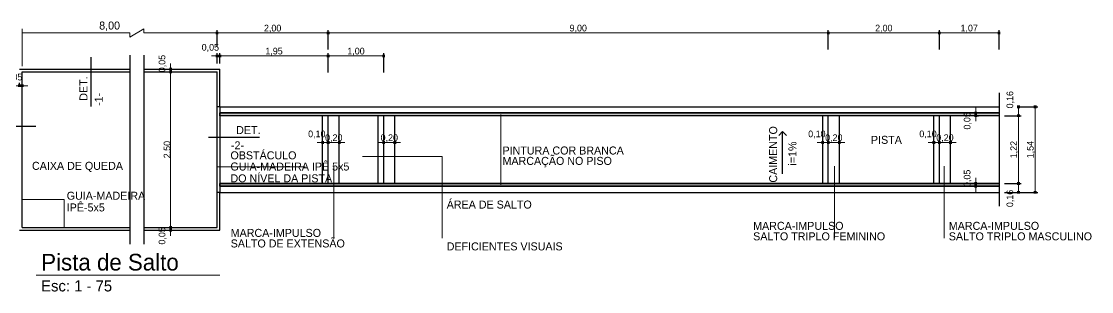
# Model space of a CAD drawing. Header units: millimetres. Extents: x 3006 to 6000, y 1661 to 3774.
# Drawn here: x 4131.86 to 4151.12, y 1936.05 to 1940.91 of the extents above; entities that cross this region are included whole.
import ezdxf
from ezdxf.enums import TextEntityAlignment as Align

# ---------------------------------------------------------------- set-up
doc = ezdxf.new("R2010")
doc.units = ezdxf.units.MM
doc.header["$LTSCALE"] = 10
doc.linetypes.add('TPP2', pattern=[1.6, 1, -0.2, 0, -0.2, 0, -0.2])
for name, color, linetype in [('ARQ-HTC-255', 255, 'Continuous'), ('ARQ-PIS', 11, 'Continuous'), ('ARQ-SMB', 9, 'Continuous'), ('ARQ-TXT-50', 2, 'Continuous'), ('Escrita', 34, 'Continuous')]:
    doc.layers.add(name, color=color, linetype=linetype)
doc.layers.add('COTAS', color=230, linetype='Continuous', lineweight=15)
doc.layers.add('Verde', color=7, linetype='Continuous', true_color=0x136734)
doc.styles.add('Texto Wilian', font='himalaya.ttf')
doc.dimstyles.new('Cota 1-75 Exter WMJ', dxfattribs={"dimtxt": 0.12, "dimasz": 0.05, "dimexe": 0.05, "dimexo": 0.1, "dimgap": 0.002, "dimtad": 1, "dimzin": 1, "dimtxsty": 'Texto Wilian', "dimblk": 'BOXFILLED', "dimcen": 2.5, "dimclrd": 230, "dimclre": 230, "dimclrt": 104, "dimazin": 0, "dimtfac": 1, "dimtix": 1, "dimtmove": 0, "dimatfit": 3, "dimfxl": 0.3, "dimfxlon": 1, "dimlwd": 20, "dimarcsym": 1})

# ---------------------------------------------------------------- blocks, each defined once
blk = doc.blocks.new('_BoxFilled')
at = {"color": 0, "linetype": 'ByBlock', "lineweight": -2}
blk.add_line((-0.5, 0), (-1, 0), dxfattribs=at)
at = {"color": 0, "linetype": 'ByBlock'}
blk.add_solid([(-0.5, 0.5), (0.5, 0.5), (-0.5, -0.5), (0.5, -0.5)], dxfattribs=at)
blk = doc.blocks.new('*D639')
at = {"layer": 'COTAS', "color": 230, "lineweight": -2, "transparency": 16777216}
for p, q in [((4134.542, 1940.007), (4134.592, 1940.007)), ((4134.542, 1937.207), (4134.592, 1937.207))]:
    blk.add_line(p, q, dxfattribs=at)
at = {"layer": 'COTAS', "color": 230, "linetype": 'Continuous', "lineweight": 20, "transparency": 16777216}
blk.add_line((4134.542, 1937.257), (4134.542, 1939.957), dxfattribs=at)
at = {"layer": 'Defpoints', "color": 0, "transparency": 16777216}
for p in [(4134.542, 1940.007), (4134.542, 1940.007), (4134.542, 1937.207)]:
    blk.add_point(p, dxfattribs=at)
at = {"layer": 'COTAS', "color": 230, "lineweight": 20, "transparency": 16777216, "xscale": 0.05, "yscale": 0.05, "zscale": 0.05}
for p, rotation in [((4134.542, 1940.007), 90), ((4134.542, 1937.207), 270)]:
    blk.add_blockref('_BoxFilled', p, dxfattribs=dict(at, rotation=rotation))
at = {"layer": 'COTAS', "color": 104, "transparency": 16777216, "insert": (4134.479, 1938.607), "char_height": 0.12, "attachment_point": 5, "rotation": 90, "style": 'Texto Wilian'}
blk.add_mtext('2.50', dxfattribs=at)
blk = doc.blocks.new('*D642')
at = {"layer": 'COTAS', "color": 230, "linetype": 'Continuous', "lineweight": 20, "transparency": 16777216}
for p, q in [((4134.542, 1940.107), (4134.542, 1940.157)), ((4134.542, 1940.007), (4134.542, 1940.057)), ((4134.542, 1939.957), (4134.542, 1939.907))]:
    blk.add_line(p, q, dxfattribs=at)
at = {"layer": 'COTAS', "color": 230, "lineweight": -2, "transparency": 16777216}
for p, q in [((4134.542, 1940.057), (4134.592, 1940.057)), ((4134.542, 1940.007), (4134.592, 1940.007))]:
    blk.add_line(p, q, dxfattribs=at)
at = {"layer": 'Defpoints', "color": 0, "transparency": 16777216}
for p in [(4134.542, 1940.057), (4134.542, 1940.057), (4134.542, 1940.007)]:
    blk.add_point(p, dxfattribs=at)
at = {"layer": 'COTAS', "color": 230, "lineweight": 20, "transparency": 16777216, "xscale": 0.05, "yscale": 0.05, "zscale": 0.05}
for p, rotation in [((4134.542, 1940.057), 270), ((4134.542, 1940.007), 90)]:
    blk.add_blockref('_BoxFilled', p, dxfattribs=dict(at, rotation=rotation))
at = {"layer": 'COTAS', "color": 104, "transparency": 16777216, "insert": (4134.398, 1940.156), "char_height": 0.12, "attachment_point": 5, "rotation": 90, "style": 'Texto Wilian'}
blk.add_mtext('0,05', dxfattribs=at)
blk = doc.blocks.new('*D643')
at = {"layer": 'COTAS', "color": 230, "linetype": 'Continuous', "lineweight": 20, "transparency": 16777216}
for p, q in [((4134.542, 1937.257), (4134.542, 1937.307)), ((4134.542, 1937.207), (4134.542, 1937.157)), ((4134.542, 1937.107), (4134.542, 1937.057))]:
    blk.add_line(p, q, dxfattribs=at)
at = {"layer": 'COTAS', "color": 230, "lineweight": -2, "transparency": 16777216}
for p, q in [((4134.542, 1937.207), (4134.592, 1937.207)), ((4134.542, 1937.157), (4134.592, 1937.157))]:
    blk.add_line(p, q, dxfattribs=at)
at = {"layer": 'Defpoints', "color": 0, "transparency": 16777216}
for p in [(4134.542, 1937.207), (4134.542, 1937.157), (4134.542, 1937.157)]:
    blk.add_point(p, dxfattribs=at)
at = {"layer": 'COTAS', "color": 230, "lineweight": 20, "transparency": 16777216, "xscale": 0.05, "yscale": 0.05, "zscale": 0.05}
for p, rotation in [((4134.542, 1937.207), 270), ((4134.542, 1937.157), 90)]:
    blk.add_blockref('_BoxFilled', p, dxfattribs=dict(at, rotation=rotation))
at = {"layer": 'COTAS', "color": 104, "transparency": 16777216, "insert": (4134.398, 1937.054), "char_height": 0.12, "attachment_point": 5, "rotation": 90, "style": 'Texto Wilian'}
blk.add_mtext('0,05', dxfattribs=at)
blk = doc.blocks.new('*D644')
at = {"layer": 'COTAS', "color": 230, "lineweight": -2, "transparency": 16777216}
for p, q in [((4137.279, 1938.735), (4137.279, 1938.785)), ((4137.379, 1938.735), (4137.379, 1938.785))]:
    blk.add_line(p, q, dxfattribs=at)
at = {"layer": 'COTAS', "color": 230, "linetype": 'Continuous', "lineweight": 20, "transparency": 16777216}
for p, q in [((4137.229, 1938.735), (4137.179, 1938.735)), ((4137.379, 1938.735), (4137.279, 1938.735)), ((4137.429, 1938.735), (4137.479, 1938.735))]:
    blk.add_line(p, q, dxfattribs=at)
at = {"layer": 'Defpoints', "color": 0, "transparency": 16777216}
for p in [(4137.279, 1938.735), (4137.279, 1938.735), (4137.379, 1938.735)]:
    blk.add_point(p, dxfattribs=at)
at = {"layer": 'COTAS', "color": 230, "lineweight": 20, "transparency": 16777216, "xscale": 0.05, "yscale": 0.05, "zscale": 0.05}
blk.add_blockref('_BoxFilled', (4137.279, 1938.735), dxfattribs=at)
at = {"layer": 'COTAS', "color": 230, "lineweight": 20, "transparency": 16777216, "xscale": 0.05, "yscale": 0.05, "zscale": 0.05, "rotation": 180}
blk.add_blockref('_BoxFilled', (4137.379, 1938.735), dxfattribs=at)
at = {"layer": 'COTAS', "color": 104, "transparency": 16777216, "insert": (4137.174, 1938.879), "char_height": 0.12, "attachment_point": 5, "style": 'Texto Wilian'}
blk.add_mtext('0,10', dxfattribs=at)
blk = doc.blocks.new('*D645')
at = {"layer": 'COTAS', "color": 230, "lineweight": -2, "transparency": 16777216}
for p, q in [((4137.379, 1938.735), (4137.379, 1938.785)), ((4137.579, 1938.735), (4137.579, 1938.785))]:
    blk.add_line(p, q, dxfattribs=at)
at = {"layer": 'COTAS', "color": 230, "linetype": 'Continuous', "lineweight": 20, "transparency": 16777216}
for p, q in [((4137.329, 1938.735), (4137.279, 1938.735)), ((4137.379, 1938.735), (4137.579, 1938.735)), ((4137.629, 1938.735), (4137.679, 1938.735))]:
    blk.add_line(p, q, dxfattribs=at)
at = {"layer": 'Defpoints', "color": 0, "transparency": 16777216}
for p in [(4137.379, 1938.735), (4137.579, 1938.735), (4137.579, 1938.735)]:
    blk.add_point(p, dxfattribs=at)
at = {"layer": 'COTAS', "color": 230, "lineweight": 20, "transparency": 16777216, "xscale": 0.05, "yscale": 0.05, "zscale": 0.05}
blk.add_blockref('_BoxFilled', (4137.379, 1938.735), dxfattribs=at)
at = {"layer": 'COTAS', "color": 230, "lineweight": 20, "transparency": 16777216, "xscale": 0.05, "yscale": 0.05, "zscale": 0.05, "rotation": 180}
blk.add_blockref('_BoxFilled', (4137.579, 1938.735), dxfattribs=at)
at = {"layer": 'COTAS', "color": 104, "transparency": 16777216, "insert": (4137.479, 1938.811), "char_height": 0.12, "attachment_point": 5, "style": 'Texto Wilian'}
blk.add_mtext('0,20', dxfattribs=at)
blk = doc.blocks.new('*D646')
at = {"layer": 'COTAS', "color": 230, "lineweight": -2, "transparency": 16777216}
for p, q in [((4149.553, 1937.997), (4149.853, 1937.997)), ((4149.552, 1937.837), (4149.853, 1937.837))]:
    blk.add_line(p, q, dxfattribs=at)
at = {"layer": 'COTAS', "color": 230, "linetype": 'Continuous', "lineweight": 20, "transparency": 16777216}
blk.add_line((4149.803, 1937.947), (4149.803, 1937.887), dxfattribs=at)
at = {"layer": 'Defpoints', "color": 0, "transparency": 16777216}
for p in [(4149.453, 1937.997), (4149.452, 1937.837), (4149.803, 1937.837)]:
    blk.add_point(p, dxfattribs=at)
at = {"layer": 'COTAS', "color": 230, "lineweight": 20, "transparency": 16777216, "xscale": 0.05, "yscale": 0.05, "zscale": 0.05}
for p, rotation in [((4149.803, 1937.997), 90), ((4149.803, 1937.837), 270)]:
    blk.add_blockref('_BoxFilled', p, dxfattribs=dict(at, rotation=rotation))
at = {"layer": 'COTAS', "color": 104, "transparency": 16777216, "insert": (4149.658, 1937.728), "char_height": 0.12, "attachment_point": 5, "rotation": 90, "style": 'Texto Wilian'}
blk.add_mtext('0,16', dxfattribs=at)
blk = doc.blocks.new('*D647')
at = {"layer": 'COTAS', "color": 230, "linetype": 'Continuous', "lineweight": 20, "transparency": 16777216}
for p, q in [((4149.033, 1938.047), (4149.033, 1938.097)), ((4149.033, 1937.997), (4149.033, 1937.947)), ((4149.033, 1937.897), (4149.033, 1937.847))]:
    blk.add_line(p, q, dxfattribs=at)
at = {"layer": 'COTAS', "color": 230, "lineweight": -2, "transparency": 16777216}
for p, q in [((4149.033, 1937.997), (4149.083, 1937.997)), ((4149.033, 1937.947), (4149.083, 1937.947))]:
    blk.add_line(p, q, dxfattribs=at)
at = {"layer": 'Defpoints', "color": 0, "transparency": 16777216}
for p in [(4149.009, 1937.997), (4149.009, 1937.947), (4149.033, 1937.947)]:
    blk.add_point(p, dxfattribs=at)
at = {"layer": 'COTAS', "color": 230, "lineweight": 20, "transparency": 16777216, "xscale": 0.05, "yscale": 0.05, "zscale": 0.05}
for p, rotation in [((4149.033, 1937.997), 270), ((4149.033, 1937.947), 90)]:
    blk.add_blockref('_BoxFilled', p, dxfattribs=dict(at, rotation=rotation))
at = {"layer": 'COTAS', "color": 104, "transparency": 16777216, "insert": (4148.889, 1938.09), "char_height": 0.12, "attachment_point": 5, "rotation": 90, "style": 'Texto Wilian'}
blk.add_mtext('0,05', dxfattribs=at)
blk = doc.blocks.new('*D648')
at = {"layer": 'COTAS', "color": 230, "linetype": 'Continuous', "lineweight": 20, "transparency": 16777216}
for p, q in [((4149.033, 1939.317), (4149.033, 1939.367)), ((4149.033, 1939.217), (4149.033, 1939.267)), ((4149.033, 1939.167), (4149.033, 1939.117))]:
    blk.add_line(p, q, dxfattribs=at)
at = {"layer": 'COTAS', "color": 230, "lineweight": -2, "transparency": 16777216}
for p, q in [((4149.033, 1939.267), (4149.083, 1939.267)), ((4149.033, 1939.217), (4149.083, 1939.217))]:
    blk.add_line(p, q, dxfattribs=at)
at = {"layer": 'Defpoints', "color": 0, "transparency": 16777216}
for p in [(4149.009, 1939.267), (4149.009, 1939.217), (4149.033, 1939.267)]:
    blk.add_point(p, dxfattribs=at)
at = {"layer": 'COTAS', "color": 230, "lineweight": 20, "transparency": 16777216, "xscale": 0.05, "yscale": 0.05, "zscale": 0.05}
for p, rotation in [((4149.033, 1939.267), 270), ((4149.033, 1939.217), 90)]:
    blk.add_blockref('_BoxFilled', p, dxfattribs=dict(at, rotation=rotation))
at = {"layer": 'COTAS', "color": 104, "transparency": 16777216, "insert": (4148.889, 1939.124), "char_height": 0.12, "attachment_point": 5, "rotation": 90, "style": 'Texto Wilian'}
blk.add_mtext('0,05', dxfattribs=at)
blk = doc.blocks.new('*D649')
at = {"layer": 'COTAS', "color": 230, "lineweight": -2, "transparency": 16777216}
for p, q in [((4149.553, 1939.217), (4149.853, 1939.217)), ((4149.553, 1937.997), (4149.853, 1937.997))]:
    blk.add_line(p, q, dxfattribs=at)
at = {"layer": 'COTAS', "color": 230, "linetype": 'Continuous', "lineweight": 20, "transparency": 16777216}
blk.add_line((4149.803, 1939.167), (4149.803, 1938.047), dxfattribs=at)
at = {"layer": 'Defpoints', "color": 0, "transparency": 16777216}
for p in [(4149.453, 1939.217), (4149.453, 1937.997), (4149.803, 1937.997)]:
    blk.add_point(p, dxfattribs=at)
at = {"layer": 'COTAS', "color": 230, "lineweight": 20, "transparency": 16777216, "xscale": 0.05, "yscale": 0.05, "zscale": 0.05}
for p, rotation in [((4149.803, 1939.217), 90), ((4149.803, 1937.997), 270)]:
    blk.add_blockref('_BoxFilled', p, dxfattribs=dict(at, rotation=rotation))
at = {"layer": 'COTAS', "color": 104, "transparency": 16777216, "insert": (4149.726, 1938.607), "char_height": 0.12, "attachment_point": 5, "rotation": 90, "style": 'Texto Wilian'}
blk.add_mtext('1,22', dxfattribs=at)
blk = doc.blocks.new('*D650')
at = {"layer": 'COTAS', "color": 230, "lineweight": -2, "transparency": 16777216}
for p, q in [((4149.803, 1939.377), (4149.853, 1939.377)), ((4149.803, 1939.217), (4149.853, 1939.217))]:
    blk.add_line(p, q, dxfattribs=at)
at = {"layer": 'COTAS', "color": 230, "linetype": 'Continuous', "lineweight": 20, "transparency": 16777216}
blk.add_line((4149.803, 1939.267), (4149.803, 1939.327), dxfattribs=at)
at = {"layer": 'Defpoints', "color": 0, "transparency": 16777216}
for p in [(4149.803, 1939.377), (4149.803, 1939.377), (4149.803, 1939.217)]:
    blk.add_point(p, dxfattribs=at)
at = {"layer": 'COTAS', "color": 230, "lineweight": 20, "transparency": 16777216, "xscale": 0.05, "yscale": 0.05, "zscale": 0.05}
for p, rotation in [((4149.803, 1939.377), 90), ((4149.803, 1939.217), 270)]:
    blk.add_blockref('_BoxFilled', p, dxfattribs=dict(at, rotation=rotation))
at = {"layer": 'COTAS', "color": 104, "transparency": 16777216, "insert": (4149.658, 1939.505), "char_height": 0.12, "attachment_point": 5, "rotation": 90, "style": 'Texto Wilian'}
blk.add_mtext('0,16', dxfattribs=at)
blk = doc.blocks.new('*D651')
at = {"layer": 'COTAS', "color": 230, "linetype": 'Continuous', "lineweight": 20, "transparency": 16777216}
for p, q in [((4131.773, 1939.757), (4131.723, 1939.757)), ((4131.823, 1939.757), (4131.873, 1939.757)), ((4131.923, 1939.757), (4131.973, 1939.757))]:
    blk.add_line(p, q, dxfattribs=at)
at = {"layer": 'COTAS', "color": 230, "lineweight": -2, "transparency": 16777216}
for p, q in [((4131.823, 1939.757), (4131.823, 1939.807)), ((4131.873, 1939.757), (4131.873, 1939.807))]:
    blk.add_line(p, q, dxfattribs=at)
at = {"layer": 'Defpoints', "color": 0, "transparency": 16777216}
for p in [(4131.823, 1939.757), (4131.873, 1939.757), (4131.873, 1939.757)]:
    blk.add_point(p, dxfattribs=at)
at = {"layer": 'COTAS', "color": 230, "lineweight": 20, "transparency": 16777216, "xscale": 0.05, "yscale": 0.05, "zscale": 0.05}
blk.add_blockref('_BoxFilled', (4131.823, 1939.757), dxfattribs=at)
at = {"layer": 'COTAS', "color": 230, "lineweight": 20, "transparency": 16777216, "xscale": 0.05, "yscale": 0.05, "zscale": 0.05, "rotation": 180}
blk.add_blockref('_BoxFilled', (4131.873, 1939.757), dxfattribs=at)
at = {"layer": 'COTAS', "color": 104, "transparency": 16777216, "insert": (4131.719, 1939.901), "char_height": 0.12, "attachment_point": 5, "style": 'Texto Wilian'}
blk.add_mtext('0,05', dxfattribs=at)
blk = doc.blocks.new('*D682')
at = {"layer": 'COTAS', "color": 230, "lineweight": -2, "transparency": 16777216}
for p, q in [((4149.803, 1939.377), (4150.153, 1939.377)), ((4149.803, 1937.837), (4150.153, 1937.837))]:
    blk.add_line(p, q, dxfattribs=at)
at = {"layer": 'COTAS', "color": 230, "linetype": 'Continuous', "lineweight": 20, "transparency": 16777216}
blk.add_line((4150.103, 1939.327), (4150.103, 1937.887), dxfattribs=at)
at = {"layer": 'Defpoints', "color": 0, "transparency": 16777216}
for p in [(4149.453, 1939.377), (4149.452, 1937.837), (4150.103, 1937.837)]:
    blk.add_point(p, dxfattribs=at)
at = {"layer": 'COTAS', "color": 230, "lineweight": 20, "transparency": 16777216, "xscale": 0.05, "yscale": 0.05, "zscale": 0.05}
for p, rotation in [((4150.103, 1939.377), 90), ((4150.103, 1937.837), 270)]:
    blk.add_blockref('_BoxFilled', p, dxfattribs=dict(at, rotation=rotation))
at = {"layer": 'COTAS', "color": 104, "transparency": 16777216, "insert": (4150.026, 1938.607), "char_height": 0.12, "attachment_point": 5, "rotation": 90, "style": 'Texto Wilian'}
blk.add_mtext('1,54', dxfattribs=at)
blk = doc.blocks.new('*D683')
at = {"layer": 'COTAS', "color": 230, "lineweight": -2, "transparency": 16777216}
for p, q in [((4135.379, 1940.157), (4135.379, 1940.343)), ((4135.429, 1940.157), (4135.429, 1940.343))]:
    blk.add_line(p, q, dxfattribs=at)
at = {"layer": 'COTAS', "color": 230, "linetype": 'Continuous', "lineweight": 20, "transparency": 16777216}
for p, q in [((4135.329, 1940.293), (4135.279, 1940.293)), ((4135.379, 1940.293), (4135.429, 1940.293)), ((4135.479, 1940.293), (4135.529, 1940.293))]:
    blk.add_line(p, q, dxfattribs=at)
at = {"layer": 'Defpoints', "color": 0, "transparency": 16777216}
for p in [(4135.429, 1940.293), (4135.379, 1940.057), (4135.429, 1940.057)]:
    blk.add_point(p, dxfattribs=at)
at = {"layer": 'COTAS', "color": 230, "lineweight": 20, "transparency": 16777216, "xscale": 0.05, "yscale": 0.05, "zscale": 0.05}
blk.add_blockref('_BoxFilled', (4135.379, 1940.293), dxfattribs=at)
at = {"layer": 'COTAS', "color": 230, "lineweight": 20, "transparency": 16777216, "xscale": 0.05, "yscale": 0.05, "zscale": 0.05, "rotation": 180}
blk.add_blockref('_BoxFilled', (4135.429, 1940.293), dxfattribs=at)
at = {"layer": 'COTAS', "color": 104, "transparency": 16777216, "insert": (4135.258, 1940.437), "char_height": 0.12, "attachment_point": 5, "style": 'Texto Wilian'}
blk.add_mtext('0,05', dxfattribs=at)
blk = doc.blocks.new('*D684')
at = {"layer": 'COTAS', "color": 230, "lineweight": -2, "transparency": 16777216}
for p, q in [((4135.429, 1940.157), (4135.429, 1940.343)), ((4137.379, 1939.993), (4137.379, 1940.343))]:
    blk.add_line(p, q, dxfattribs=at)
at = {"layer": 'COTAS', "color": 230, "linetype": 'Continuous', "lineweight": 20, "transparency": 16777216}
blk.add_line((4135.479, 1940.293), (4137.329, 1940.293), dxfattribs=at)
at = {"layer": 'Defpoints', "color": 0, "transparency": 16777216}
for p in [(4137.379, 1940.293), (4135.429, 1940.057), (4137.379, 1939.377)]:
    blk.add_point(p, dxfattribs=at)
at = {"layer": 'COTAS', "color": 230, "lineweight": 20, "transparency": 16777216, "xscale": 0.05, "yscale": 0.05, "zscale": 0.05, "rotation": 180}
blk.add_blockref('_BoxFilled', (4135.429, 1940.293), dxfattribs=at)
at = {"layer": 'COTAS', "color": 230, "lineweight": 20, "transparency": 16777216, "xscale": 0.05, "yscale": 0.05, "zscale": 0.05}
blk.add_blockref('_BoxFilled', (4137.379, 1940.293), dxfattribs=at)
at = {"layer": 'COTAS', "color": 104, "transparency": 16777216, "insert": (4136.404, 1940.369), "char_height": 0.12, "attachment_point": 5, "style": 'Texto Wilian'}
blk.add_mtext('1,95', dxfattribs=at)
blk = doc.blocks.new('*D652')
at = {"layer": 'COTAS', "color": 230, "lineweight": -2, "transparency": 16777216}
for p, q in [((4135.379, 1940.468), (4135.379, 1940.757)), ((4137.379, 1940.468), (4137.379, 1940.757))]:
    blk.add_line(p, q, dxfattribs=at)
at = {"layer": 'COTAS', "color": 230, "linetype": 'Continuous', "lineweight": 20, "transparency": 16777216}
blk.add_line((4135.429, 1940.707), (4137.329, 1940.707), dxfattribs=at)
at = {"layer": 'Defpoints', "color": 0, "transparency": 16777216}
for p in [(4137.379, 1940.707), (4135.379, 1940.368), (4137.379, 1940.368)]:
    blk.add_point(p, dxfattribs=at)
at = {"layer": 'COTAS', "color": 230, "lineweight": 20, "transparency": 16777216, "xscale": 0.05, "yscale": 0.05, "zscale": 0.05, "rotation": 180}
blk.add_blockref('_BoxFilled', (4135.379, 1940.707), dxfattribs=at)
at = {"layer": 'COTAS', "color": 230, "lineweight": 20, "transparency": 16777216, "xscale": 0.05, "yscale": 0.05, "zscale": 0.05}
blk.add_blockref('_BoxFilled', (4137.379, 1940.707), dxfattribs=at)
at = {"layer": 'COTAS', "color": 104, "transparency": 16777216, "insert": (4136.379, 1940.783), "char_height": 0.12, "attachment_point": 5, "style": 'Texto Wilian'}
blk.add_mtext('2,00', dxfattribs=at)
blk = doc.blocks.new('*D631')
at = {"layer": 'COTAS', "color": 230, "lineweight": -2, "transparency": 16777216}
for p, q in [((4146.279, 1938.735), (4146.279, 1938.785)), ((4146.379, 1938.735), (4146.379, 1938.785))]:
    blk.add_line(p, q, dxfattribs=at)
at = {"layer": 'COTAS', "color": 230, "linetype": 'Continuous', "lineweight": 20, "transparency": 16777216}
for p, q in [((4146.229, 1938.735), (4146.179, 1938.735)), ((4146.379, 1938.735), (4146.279, 1938.735)), ((4146.429, 1938.735), (4146.479, 1938.735))]:
    blk.add_line(p, q, dxfattribs=at)
at = {"layer": 'Defpoints', "color": 0, "transparency": 16777216}
for p in [(4146.279, 1938.735), (4146.279, 1938.735), (4146.379, 1938.735)]:
    blk.add_point(p, dxfattribs=at)
at = {"layer": 'COTAS', "color": 230, "lineweight": 20, "transparency": 16777216, "xscale": 0.05, "yscale": 0.05, "zscale": 0.05}
blk.add_blockref('_BoxFilled', (4146.279, 1938.735), dxfattribs=at)
at = {"layer": 'COTAS', "color": 230, "lineweight": 20, "transparency": 16777216, "xscale": 0.05, "yscale": 0.05, "zscale": 0.05, "rotation": 180}
blk.add_blockref('_BoxFilled', (4146.379, 1938.735), dxfattribs=at)
at = {"layer": 'COTAS', "color": 104, "transparency": 16777216, "insert": (4146.174, 1938.879), "char_height": 0.12, "attachment_point": 5, "style": 'Texto Wilian'}
blk.add_mtext('0,10', dxfattribs=at)
blk = doc.blocks.new('*D632')
at = {"layer": 'COTAS', "color": 230, "lineweight": -2, "transparency": 16777216}
for p, q in [((4146.379, 1938.735), (4146.379, 1938.785)), ((4146.579, 1938.735), (4146.579, 1938.785))]:
    blk.add_line(p, q, dxfattribs=at)
at = {"layer": 'COTAS', "color": 230, "linetype": 'Continuous', "lineweight": 20, "transparency": 16777216}
for p, q in [((4146.329, 1938.735), (4146.279, 1938.735)), ((4146.379, 1938.735), (4146.579, 1938.735)), ((4146.629, 1938.735), (4146.679, 1938.735))]:
    blk.add_line(p, q, dxfattribs=at)
at = {"layer": 'Defpoints', "color": 0, "transparency": 16777216}
for p in [(4146.379, 1938.735), (4146.579, 1938.735), (4146.579, 1938.735)]:
    blk.add_point(p, dxfattribs=at)
at = {"layer": 'COTAS', "color": 230, "lineweight": 20, "transparency": 16777216, "xscale": 0.05, "yscale": 0.05, "zscale": 0.05}
blk.add_blockref('_BoxFilled', (4146.379, 1938.735), dxfattribs=at)
at = {"layer": 'COTAS', "color": 230, "lineweight": 20, "transparency": 16777216, "xscale": 0.05, "yscale": 0.05, "zscale": 0.05, "rotation": 180}
blk.add_blockref('_BoxFilled', (4146.579, 1938.735), dxfattribs=at)
at = {"layer": 'COTAS', "color": 104, "transparency": 16777216, "insert": (4146.479, 1938.811), "char_height": 0.12, "attachment_point": 5, "style": 'Texto Wilian'}
blk.add_mtext('0,20', dxfattribs=at)
blk = doc.blocks.new('*D633')
at = {"layer": 'COTAS', "color": 230, "lineweight": -2, "transparency": 16777216}
for p, q in [((4148.279, 1938.735), (4148.279, 1938.785)), ((4148.379, 1938.735), (4148.379, 1938.785))]:
    blk.add_line(p, q, dxfattribs=at)
at = {"layer": 'COTAS', "color": 230, "linetype": 'Continuous', "lineweight": 20, "transparency": 16777216}
for p, q in [((4148.229, 1938.735), (4148.179, 1938.735)), ((4148.379, 1938.735), (4148.279, 1938.735)), ((4148.429, 1938.735), (4148.479, 1938.735))]:
    blk.add_line(p, q, dxfattribs=at)
at = {"layer": 'Defpoints', "color": 0, "transparency": 16777216}
for p in [(4148.279, 1938.735), (4148.279, 1938.735), (4148.379, 1938.735)]:
    blk.add_point(p, dxfattribs=at)
at = {"layer": 'COTAS', "color": 230, "lineweight": 20, "transparency": 16777216, "xscale": 0.05, "yscale": 0.05, "zscale": 0.05}
blk.add_blockref('_BoxFilled', (4148.279, 1938.735), dxfattribs=at)
at = {"layer": 'COTAS', "color": 230, "lineweight": 20, "transparency": 16777216, "xscale": 0.05, "yscale": 0.05, "zscale": 0.05, "rotation": 180}
blk.add_blockref('_BoxFilled', (4148.379, 1938.735), dxfattribs=at)
at = {"layer": 'COTAS', "color": 104, "transparency": 16777216, "insert": (4148.174, 1938.879), "char_height": 0.12, "attachment_point": 5, "style": 'Texto Wilian'}
blk.add_mtext('0,10', dxfattribs=at)
blk = doc.blocks.new('*D634')
at = {"layer": 'COTAS', "color": 230, "lineweight": -2, "transparency": 16777216}
for p, q in [((4148.379, 1938.735), (4148.379, 1938.785)), ((4148.579, 1938.735), (4148.579, 1938.785))]:
    blk.add_line(p, q, dxfattribs=at)
at = {"layer": 'COTAS', "color": 230, "linetype": 'Continuous', "lineweight": 20, "transparency": 16777216}
for p, q in [((4148.329, 1938.735), (4148.279, 1938.735)), ((4148.379, 1938.735), (4148.579, 1938.735)), ((4148.629, 1938.735), (4148.679, 1938.735))]:
    blk.add_line(p, q, dxfattribs=at)
at = {"layer": 'Defpoints', "color": 0, "transparency": 16777216}
for p in [(4148.379, 1938.735), (4148.579, 1938.735), (4148.579, 1938.735)]:
    blk.add_point(p, dxfattribs=at)
at = {"layer": 'COTAS', "color": 230, "lineweight": 20, "transparency": 16777216, "xscale": 0.05, "yscale": 0.05, "zscale": 0.05}
blk.add_blockref('_BoxFilled', (4148.379, 1938.735), dxfattribs=at)
at = {"layer": 'COTAS', "color": 230, "lineweight": 20, "transparency": 16777216, "xscale": 0.05, "yscale": 0.05, "zscale": 0.05, "rotation": 180}
blk.add_blockref('_BoxFilled', (4148.579, 1938.735), dxfattribs=at)
at = {"layer": 'COTAS', "color": 104, "transparency": 16777216, "insert": (4148.479, 1938.811), "char_height": 0.12, "attachment_point": 5, "style": 'Texto Wilian'}
blk.add_mtext('0,20', dxfattribs=at)
blk = doc.blocks.new('*D635')
at = {"layer": 'COTAS', "color": 230, "lineweight": -2, "transparency": 16777216}
for p, q in [((4137.379, 1940.407), (4137.379, 1940.757)), ((4146.379, 1940.407), (4146.379, 1940.757))]:
    blk.add_line(p, q, dxfattribs=at)
at = {"layer": 'COTAS', "color": 230, "linetype": 'Continuous', "lineweight": 20, "transparency": 16777216}
blk.add_line((4137.429, 1940.707), (4146.329, 1940.707), dxfattribs=at)
at = {"layer": 'Defpoints', "color": 0, "transparency": 16777216}
for p in [(4146.379, 1940.707), (4137.379, 1939.377), (4146.379, 1939.377)]:
    blk.add_point(p, dxfattribs=at)
at = {"layer": 'COTAS', "color": 230, "lineweight": 20, "transparency": 16777216, "xscale": 0.05, "yscale": 0.05, "zscale": 0.05, "rotation": 180}
blk.add_blockref('_BoxFilled', (4137.379, 1940.707), dxfattribs=at)
at = {"layer": 'COTAS', "color": 230, "lineweight": 20, "transparency": 16777216, "xscale": 0.05, "yscale": 0.05, "zscale": 0.05}
blk.add_blockref('_BoxFilled', (4146.379, 1940.707), dxfattribs=at)
at = {"layer": 'COTAS', "color": 104, "transparency": 16777216, "insert": (4141.879, 1940.783), "char_height": 0.12, "attachment_point": 5, "style": 'Texto Wilian'}
blk.add_mtext('9,00', dxfattribs=at)
blk = doc.blocks.new('*D636')
at = {"layer": 'COTAS', "color": 230, "lineweight": -2, "transparency": 16777216}
for p, q in [((4146.379, 1940.407), (4146.379, 1940.757)), ((4148.379, 1940.407), (4148.379, 1940.757))]:
    blk.add_line(p, q, dxfattribs=at)
at = {"layer": 'COTAS', "color": 230, "linetype": 'Continuous', "lineweight": 20, "transparency": 16777216}
blk.add_line((4146.429, 1940.707), (4148.329, 1940.707), dxfattribs=at)
at = {"layer": 'Defpoints', "color": 0, "transparency": 16777216}
for p in [(4148.379, 1940.707), (4146.379, 1939.377), (4148.379, 1939.377)]:
    blk.add_point(p, dxfattribs=at)
at = {"layer": 'COTAS', "color": 230, "lineweight": 20, "transparency": 16777216, "xscale": 0.05, "yscale": 0.05, "zscale": 0.05, "rotation": 180}
blk.add_blockref('_BoxFilled', (4146.379, 1940.707), dxfattribs=at)
at = {"layer": 'COTAS', "color": 230, "lineweight": 20, "transparency": 16777216, "xscale": 0.05, "yscale": 0.05, "zscale": 0.05}
blk.add_blockref('_BoxFilled', (4148.379, 1940.707), dxfattribs=at)
at = {"layer": 'COTAS', "color": 104, "transparency": 16777216, "insert": (4147.379, 1940.783), "char_height": 0.12, "attachment_point": 5, "style": 'Texto Wilian'}
blk.add_mtext('2,00', dxfattribs=at)
blk = doc.blocks.new('*D640')
at = {"layer": 'COTAS', "color": 230, "lineweight": -2, "transparency": 16777216}
for p, q in [((4138.379, 1938.735), (4138.379, 1938.785)), ((4138.579, 1938.735), (4138.579, 1938.785))]:
    blk.add_line(p, q, dxfattribs=at)
at = {"layer": 'COTAS', "color": 230, "linetype": 'Continuous', "lineweight": 20, "transparency": 16777216}
for p, q in [((4138.329, 1938.735), (4138.279, 1938.735)), ((4138.379, 1938.735), (4138.579, 1938.735)), ((4138.629, 1938.735), (4138.679, 1938.735))]:
    blk.add_line(p, q, dxfattribs=at)
at = {"layer": 'Defpoints', "color": 0, "transparency": 16777216}
for p in [(4138.379, 1938.735), (4138.579, 1938.735), (4138.579, 1938.735)]:
    blk.add_point(p, dxfattribs=at)
at = {"layer": 'COTAS', "color": 230, "lineweight": 20, "transparency": 16777216, "xscale": 0.05, "yscale": 0.05, "zscale": 0.05}
blk.add_blockref('_BoxFilled', (4138.379, 1938.735), dxfattribs=at)
at = {"layer": 'COTAS', "color": 230, "lineweight": 20, "transparency": 16777216, "xscale": 0.05, "yscale": 0.05, "zscale": 0.05, "rotation": 180}
blk.add_blockref('_BoxFilled', (4138.579, 1938.735), dxfattribs=at)
at = {"layer": 'COTAS', "color": 104, "transparency": 16777216, "insert": (4138.479, 1938.811), "char_height": 0.12, "attachment_point": 5, "style": 'Texto Wilian'}
blk.add_mtext('0,20', dxfattribs=at)
blk = doc.blocks.new('*D641')
at = {"layer": 'COTAS', "color": 230, "lineweight": -2, "transparency": 16777216}
for p, q in [((4137.379, 1939.993), (4137.379, 1940.343)), ((4138.379, 1939.993), (4138.379, 1940.343))]:
    blk.add_line(p, q, dxfattribs=at)
at = {"layer": 'COTAS', "color": 230, "linetype": 'Continuous', "lineweight": 20, "transparency": 16777216}
blk.add_line((4137.429, 1940.293), (4138.329, 1940.293), dxfattribs=at)
at = {"layer": 'Defpoints', "color": 0, "transparency": 16777216}
for p in [(4138.379, 1940.293), (4137.379, 1939.377), (4138.379, 1939.377)]:
    blk.add_point(p, dxfattribs=at)
at = {"layer": 'COTAS', "color": 230, "lineweight": 20, "transparency": 16777216, "xscale": 0.05, "yscale": 0.05, "zscale": 0.05, "rotation": 180}
blk.add_blockref('_BoxFilled', (4137.379, 1940.293), dxfattribs=at)
at = {"layer": 'COTAS', "color": 230, "lineweight": 20, "transparency": 16777216, "xscale": 0.05, "yscale": 0.05, "zscale": 0.05}
blk.add_blockref('_BoxFilled', (4138.379, 1940.293), dxfattribs=at)
at = {"layer": 'COTAS', "color": 104, "transparency": 16777216, "insert": (4137.879, 1940.369), "char_height": 0.12, "attachment_point": 5, "style": 'Texto Wilian'}
blk.add_mtext('1,00', dxfattribs=at)
blk = doc.blocks.new('*D706')
at = {"layer": 'COTAS', "color": 230, "lineweight": -2, "transparency": 16777216}
for p, q in [((4148.379, 1940.682), (4148.379, 1940.757)), ((4149.452, 1940.407), (4149.452, 1940.757))]:
    blk.add_line(p, q, dxfattribs=at)
at = {"layer": 'COTAS', "color": 230, "linetype": 'Continuous', "lineweight": 20, "transparency": 16777216}
blk.add_line((4149.402, 1940.707), (4148.429, 1940.707), dxfattribs=at)
at = {"layer": 'Defpoints', "color": 0, "transparency": 16777216}
for p in [(4148.379, 1940.707), (4148.379, 1940.582), (4149.452, 1939.627)]:
    blk.add_point(p, dxfattribs=at)
at = {"layer": 'COTAS', "color": 230, "lineweight": 20, "transparency": 16777216, "xscale": 0.05, "yscale": 0.05, "zscale": 0.05, "rotation": 180}
blk.add_blockref('_BoxFilled', (4148.379, 1940.707), dxfattribs=at)
at = {"layer": 'COTAS', "color": 230, "lineweight": 20, "transparency": 16777216, "xscale": 0.05, "yscale": 0.05, "zscale": 0.05}
blk.add_blockref('_BoxFilled', (4149.452, 1940.707), dxfattribs=at)
at = {"layer": 'COTAS', "color": 104, "transparency": 16777216, "insert": (4148.915, 1940.783), "char_height": 0.12, "attachment_point": 5, "style": 'Texto Wilian'}
blk.add_mtext('1,07', dxfattribs=at)

msp = doc.modelspace()

# ---------------------------------------------------------------- hatches: boundary and pattern name
at = {"layer": 'ARQ-HTC-255'}
for points in [[(4135.429, 1939.267), (4149.452, 1939.267), (4149.452, 1939.217), (4135.429, 1939.217)], [(4135.429, 1937.997), (4149.452, 1937.997), (4149.452, 1937.947), (4135.429, 1937.947)]]:
    msp.add_hatch(color=256, dxfattribs=at).paths.add_polyline_path(points)

# ---------------------------------------------------------------- linework, layer by layer
for points in [[(4135.429, 1939.267), (4149.452, 1939.267), (4149.452, 1939.217), (4135.429, 1939.217), (4135.429, 1939.267)], [(4135.429, 1937.997), (4149.452, 1937.997), (4149.452, 1937.947), (4135.429, 1937.947), (4135.429, 1937.997)]]:
    msp.add_lwpolyline(points, dxfattribs=at)
at = {"layer": 'ARQ-PIS', "color": 213}
for p, q in [((4131.823, 1940.057), (4133.811, 1940.057)), ((4131.873, 1940.007), (4133.811, 1940.007)), ((4131.873, 1937.207), (4131.873, 1940.007)), ((4134.061, 1940.057), (4135.429, 1940.057)), ((4134.061, 1940.007), (4135.379, 1940.007)), ((4135.379, 1939.377), (4135.379, 1940.007)), ((4135.429, 1939.377), (4135.429, 1940.057)), ((4135.429, 1939.377), (4135.379, 1939.377)), ((4135.429, 1939.377), (4149.452, 1939.377)), ((4135.379, 1937.207), (4135.379, 1937.837)), ((4135.429, 1937.837), (4135.379, 1937.837)), ((4135.429, 1937.157), (4135.429, 1937.837)), ((4135.429, 1937.837), (4149.452, 1937.837)), ((4131.823, 1937.157), (4133.811, 1937.157)), ((4131.873, 1937.207), (4133.811, 1937.207)), ((4134.061, 1937.207), (4135.379, 1937.207)), ((4134.061, 1937.157), (4135.429, 1937.157))]:
    msp.add_line(p, q, dxfattribs=at)
at = {"layer": 'ARQ-PIS'}
for p, q in [((4135.379, 1937.837), (4135.379, 1939.377)), ((4135.429, 1939.377), (4135.429, 1937.837)), ((4149.452, 1939.267), (4135.429, 1939.267)), ((4149.452, 1939.217), (4135.429, 1939.217)), ((4149.452, 1937.997), (4135.429, 1937.997)), ((4135.429, 1937.947), (4149.452, 1937.947))]:
    msp.add_line(p, q, dxfattribs=at)
at = {"layer": 'ARQ-PIS', "color": 153}
for p, q in [((4137.279, 1937.997), (4137.279, 1939.217)), ((4137.379, 1937.997), (4137.379, 1939.217)), ((4137.579, 1937.997), (4137.579, 1939.217)), ((4138.279, 1937.997), (4138.279, 1939.217)), ((4138.379, 1937.997), (4138.379, 1939.217)), ((4138.579, 1937.997), (4138.579, 1939.217)), ((4146.279, 1937.997), (4146.279, 1939.217)), ((4146.379, 1937.997), (4146.379, 1939.217)), ((4146.579, 1937.997), (4146.579, 1939.217)), ((4148.279, 1937.997), (4148.279, 1939.217)), ((4148.379, 1937.997), (4148.379, 1939.217)), ((4148.579, 1937.997), (4148.579, 1939.217)), ((4145.557, 1938.933), (4145.487, 1938.862)), ((4145.557, 1938.169), (4145.557, 1938.933)), ((4145.557, 1938.933), (4145.628, 1938.862)), ((4137.379, 1937.997), (4137.279, 1937.997)), ((4137.379, 1937.997), (4137.579, 1937.997)), ((4138.379, 1937.997), (4138.279, 1937.997)), ((4138.379, 1937.997), (4138.579, 1937.997)), ((4146.379, 1937.997), (4146.279, 1937.997)), ((4146.379, 1937.997), (4146.579, 1937.997)), ((4148.379, 1937.997), (4148.279, 1937.997)), ((4148.379, 1937.997), (4148.579, 1937.997))]:
    msp.add_line(p, q, dxfattribs=at)
at = {"layer": 'ARQ-SMB', "linetype": 'TPP2'}
for p, q in [((4133.811, 1940.307), (4133.811, 1936.907)), ((4134.061, 1940.307), (4134.061, 1936.907)), ((4149.452, 1939.627), (4149.452, 1937.587))]:
    msp.add_line(p, q, dxfattribs=at)
at = {"layer": 'ARQ-TXT-50', "color": 6}
for p, q in [((4133.105, 1940.271), (4133.105, 1939.385)), ((4132.119, 1939.024), (4131.255, 1939.024)), ((4136.14, 1938.828), (4135.225, 1938.828))]:
    msp.add_line(p, q, dxfattribs=at)
at = {"layer": 'COTAS'}
for p, q in [((4131.873, 1940.107), (4131.873, 1940.782)), ((4133.811, 1940.632), (4134.061, 1940.782)), ((4133.811, 1940.632), (4133.811, 1940.707)), ((4134.061, 1940.707), (4134.061, 1940.782))]:
    msp.add_line(p, q, dxfattribs=at)
at = {"layer": 'Verde', "color": 106, "lineweight": 9}
msp.add_line((4132.126, 1936.346), (4135.431, 1936.346), dxfattribs=at)

# ---------------------------------------------------------------- texts
at = {"layer": 'Escrita', "style": 'Texto Wilian'}
msp.add_text('8,00', height=0.144, dxfattribs=at).set_placement((4133.445, 1940.828), align=Align.MIDDLE)
for s, p in [('DET.', (4133.047, 1939.487)), ('-1-', (4133.322, 1939.394)), ('CAIMENTO', (4145.459, 1938.013)), ('i=1%%%', (4145.806, 1938.32))]:
    msp.add_text(s, height=0.144, rotation=90, dxfattribs=at).set_placement(p)
for s, p in [('DET.', (4135.722, 1938.887)), ('PISTA', (4147.147, 1938.711)), ('OBSTÁCULO', (4135.62, 1938.432)), ('-2-', (4135.629, 1938.612)), ('PINTURA COR BRANCA', (4140.516, 1938.519)), ('CAIXA DE QUEDA', (4132.048, 1938.243)), ('GUIA-MADEIRA IPÊ 5x5', (4135.62, 1938.231)), ('MARCAÇÃO NO PISO', (4140.516, 1938.332)), ('DO NÍVEL DA PISTA', (4135.62, 1938.018)), ('GUIA-MADEIRA', (4132.673, 1937.705)), ('IPÊ-5x5', (4132.673, 1937.494)), ('ÁREA DE SALTO', (4139.512, 1937.546)), ('MARCA-IMPULSO', (4145.027, 1937.163)), ('MARCA-IMPULSO', (4148.548, 1937.163)), ('SALTO DE EXTENSÃO', (4135.624, 1936.846)), ('MARCA-IMPULSO', (4135.624, 1937.036)), ('SALTO TRIPLO FEMININO', (4145.027, 1936.974)), ('SALTO TRIPLO MASCULINO', (4148.548, 1936.974)), ('DEFICIENTES VISUAIS', (4139.512, 1936.793))]:
    msp.add_text(s, height=0.144, dxfattribs=at).set_placement(p)
at = {"layer": 'Escrita', "attachment_point": 1, "style": 'Texto Wilian'}
for s, insert, char_height, width in [('{\\C50;Pista de Salto }', (4132.214, 1936.731), 0.3, 7.44131), ('{\\C50;Esc: 1 - 75}', (4132.212, 1936.254), 0.2, 3.14298)]:
    msp.add_mtext(s, dxfattribs=dict(at, insert=insert, char_height=char_height, width=width))

# ---------------------------------------------------------------- dimensions: what is measured, and where the dimension line sits
at = {"layer": 'COTAS'}
for base, p1, p2, picture, middle in [((4137.379, 1940.707), (4135.379, 1940.368), (4137.379, 1940.368), '*D652', (4136.379, 1940.783)), ((4146.379, 1940.707), (4137.379, 1939.377), (4146.379, 1939.377), '*D635', (4141.879, 1940.783)), ((4148.379, 1940.707), (4146.379, 1939.377), (4148.379, 1939.377), '*D636', (4147.379, 1940.783)), ((4148.379, 1940.707), (4149.452, 1939.627), (4148.379, 1940.582), '*D706', (4148.915, 1940.783)), ((4137.379, 1940.293), (4135.429, 1940.057), (4137.379, 1939.377), '*D684', (4136.404, 1940.369)), ((4138.379, 1940.293), (4137.379, 1939.377), (4138.379, 1939.377), '*D641', (4137.879, 1940.369)), ((4137.579, 1938.735), (4137.379, 1938.735), (4137.579, 1938.735), '*D645', (4137.479, 1938.811)), ((4138.579, 1938.735), (4138.379, 1938.735), (4138.579, 1938.735), '*D640', (4138.479, 1938.811)), ((4146.579, 1938.735), (4146.379, 1938.735), (4146.579, 1938.735), '*D632', (4146.479, 1938.811)), ((4148.579, 1938.735), (4148.379, 1938.735), (4148.579, 1938.735), '*D634', (4148.479, 1938.811))]:
    dim = msp.add_linear_dim(base=base, p1=p1, p2=p2, dimstyle='Cota 1-75 Exter WMJ', override={"dimtmove": 1}, dxfattribs=at)
    dim.commit()
    dim.dimension.update_dxf_attribs({"geometry": picture, "text_midpoint": middle})
for base, p1, p2, picture, middle in [((4135.429, 1940.293), (4135.379, 1940.057), (4135.429, 1940.057), '*D683', (4135.258, 1940.36)), ((4131.873, 1939.757), (4131.823, 1939.757), (4131.873, 1939.757), '*D651', (4131.719, 1939.825)), ((4137.279, 1938.735), (4137.379, 1938.735), (4137.279, 1938.735), '*D644', (4137.174, 1938.802)), ((4146.279, 1938.735), (4146.379, 1938.735), (4146.279, 1938.735), '*D631', (4146.174, 1938.802)), ((4148.279, 1938.735), (4148.379, 1938.735), (4148.279, 1938.735), '*D633', (4148.174, 1938.802))]:
    dim = msp.add_linear_dim(base=base, p1=p1, p2=p2, dimstyle='Cota 1-75 Exter WMJ', override={"dimtmove": 1}, dxfattribs=at)
    dim.commit()
    dim.dimension.update_dxf_attribs({"geometry": picture, "text_midpoint": middle, "dimtype": 160})
for base, p1, p2, angle, picture, middle in [((4134.542, 1940.057), (4134.542, 1940.007), (4134.542, 1940.057), 90, '*D642', (4134.474, 1940.156)), ((4149.803, 1939.377), (4149.803, 1939.217), (4149.803, 1939.377), 270, '*D650', (4149.735, 1939.505)), ((4149.033, 1939.267), (4149.009, 1939.217), (4149.009, 1939.267), 270, '*D648', (4148.965, 1939.124)), ((4149.033, 1937.947), (4149.009, 1937.997), (4149.009, 1937.947), 90, '*D647', (4148.965, 1938.09)), ((4149.803, 1937.837), (4149.453, 1937.997), (4149.452, 1937.837), 90, '*D646', (4149.735, 1937.728)), ((4134.542, 1937.157), (4134.542, 1937.207), (4134.542, 1937.157), 90, '*D643', (4134.474, 1937.054))]:
    dim = msp.add_linear_dim(base=base, p1=p1, p2=p2, angle=angle, dimstyle='Cota 1-75 Exter WMJ', override={"dimtmove": 1}, dxfattribs=at)
    dim.commit()
    dim.dimension.update_dxf_attribs({"geometry": picture, "text_midpoint": middle, "dimtype": 160})
dim = msp.add_linear_dim(base=(4134.542, 1940.007), p1=(4134.542, 1937.207), p2=(4134.542, 1940.007), angle=90, text='2.50', dimstyle='Cota 1-75 Exter WMJ', override={"dimtmove": 1}, dxfattribs=at)
dim.commit()
dim.dimension.update_dxf_attribs({"geometry": '*D639', "text_midpoint": (4134.479, 1938.607)})
for base, p1, p2, angle, picture, middle in [((4150.103, 1937.837), (4149.453, 1939.377), (4149.452, 1937.837), 90, '*D682', (4150.026, 1938.607)), ((4149.803, 1937.997), (4149.453, 1939.217), (4149.453, 1937.997), 270, '*D649', (4149.726, 1938.607))]:
    dim = msp.add_linear_dim(base=base, p1=p1, p2=p2, angle=angle, dimstyle='Cota 1-75 Exter WMJ', override={"dimtmove": 1}, dxfattribs=at)
    dim.commit()
    dim.dimension.update_dxf_attribs({"geometry": picture, "text_midpoint": middle})

# ---------------------------------------------------------------- leaders
for points in [[(4131.873, 1940.707), (4133.811, 1940.707)], [(4135.379, 1940.707), (4134.061, 1940.707)], [(4140.488, 1939.239), (4140.488, 1938.322)], [(4137.998, 1938.486), (4139.43, 1938.486), (4139.43, 1937.013)], [(4135.391, 1938.296), (4136.967, 1938.296)], [(4137.48, 1938.308), (4137.48, 1937.013)], [(4140.488, 1937.976), (4140.488, 1938.322)], [(4146.492, 1938.308), (4146.492, 1937.013)], [(4148.467, 1938.308), (4148.467, 1937.013)], [(4131.873, 1937.712), (4132.625, 1937.712)], [(4132.625, 1937.207), (4132.625, 1937.712)]]:
    msp.add_leader(points, dimstyle='Cota 1-75 Exter WMJ', override={"dimtmove": 1}, dxfattribs=at)

doc.saveas('drawing.dxf')
